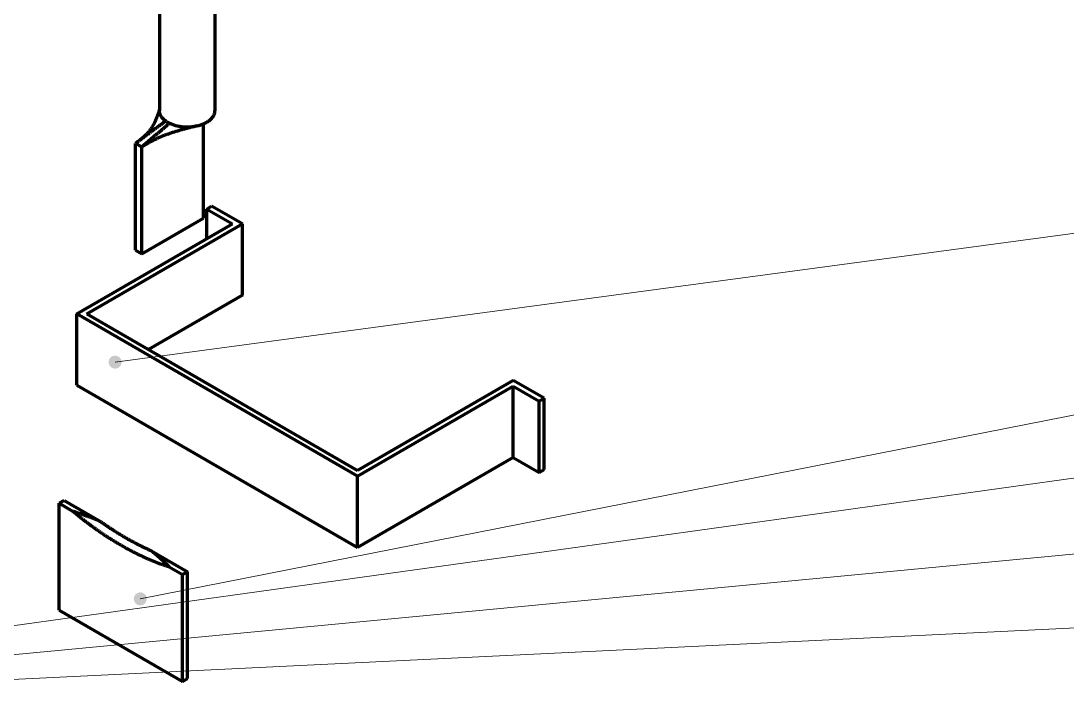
# Model space of a CAD drawing. Header units: millimetres. Extents: x 0 to 841, y 0 to 594.
# Drawn here: x 433.6 to 529.6, y 203.7 to 265.7 of the extents above; entities that cross this region are included whole.
import ezdxf

# ---------------------------------------------------------------- set-up
doc = ezdxf.new("R2010")
doc.units = ezdxf.units.MM
doc.layers.add('01-VISIBLE', color=7, linetype='CONTINUOUS', lineweight=70)
doc.layers.add('08-FINA', color=5, linetype='CONTINUOUS', lineweight=18)

msp = doc.modelspace()

# ---------------------------------------------------------------- hatches: boundary and pattern name
at = {"layer": '08-FINA'}
h = msp.add_hatch(color=7, dxfattribs=at)
h.dxf.hatch_style = 1
edge = h.paths.add_edge_path()
edge.add_arc((442.254, 234.442), 0.6, 0, 360)
h = msp.add_hatch(color=7, dxfattribs=at)
h.dxf.hatch_style = 1
edge = h.paths.add_edge_path()
edge.add_arc((444.56, 212.741), 0.6, 0, 360)

# ---------------------------------------------------------------- linework, layer by layer
at = {"layer": '01-VISIBLE'}
for p, q in [((446.32, 324.278), (446.32, 257.469)), ((451.4, 324.278), (451.4, 257.469)), ((450.345, 247.631), (450.345, 256.28)), ((444.122, 254.489), (444.688, 254.162)), ((444.122, 244.691), (444.122, 254.489)), ((444.688, 254.162), (445.357, 254.549)), ((444.688, 244.365), (444.688, 254.162)), ((450.653, 248.473), (451.105, 248.734)), ((453.934, 247.101), (451.105, 248.734)), ((444.688, 244.365), (450.345, 247.631)), ((450.653, 248.473), (453.029, 247.101)), ((450.653, 245.73), (450.653, 248.473)), ((438.745, 238.855), (453.029, 247.101)), ((439.65, 238.855), (453.934, 247.101)), ((453.934, 240.569), (453.934, 247.101)), ((444.122, 244.691), (444.688, 244.365)), ((453.934, 240.569), (445.307, 235.589)), ((438.745, 232.323), (438.745, 238.855)), ((464.484, 223.995), (438.745, 238.855)), ((439.65, 238.855), (464.484, 224.517)), ((438.745, 232.323), (464.484, 217.463)), ((478.767, 232.764), (464.484, 224.517)), ((464.484, 223.995), (478.767, 232.241)), ((481.596, 231.131), (478.767, 232.764)), ((478.767, 232.241), (481.143, 230.869)), ((478.767, 225.709), (478.767, 232.241)), ((481.143, 230.869), (481.596, 231.131)), ((481.143, 224.337), (481.143, 230.869)), ((481.596, 224.599), (481.596, 231.131)), ((478.767, 225.709), (464.484, 217.463)), ((478.767, 225.709), (481.143, 224.337)), ((481.143, 224.337), (481.596, 224.599)), ((464.484, 217.463), (464.484, 223.995)), ((437.129, 221.502), (437.581, 221.763)), ((437.581, 221.763), (440.907, 219.843)), ((437.129, 211.704), (437.129, 221.502)), ((437.129, 221.502), (438.359, 220.791)), ((445.569, 217.151), (448.895, 215.231)), ((447.212, 215.68), (448.442, 214.97)), ((448.442, 214.97), (448.895, 215.231)), ((448.442, 205.172), (448.442, 214.97)), ((448.895, 205.433), (448.895, 215.231)), ((437.129, 211.704), (448.442, 205.172)), ((448.442, 205.172), (448.895, 205.433))]:
    msp.add_line(p, q, dxfattribs=at)
for points in [[(446.32, 257.585), (446.297, 257.507), (446.274, 257.43), (446.251, 257.352), (446.226, 257.275), (446.201, 257.198), (446.175, 257.122), (446.148, 257.045), (446.12, 256.969), (446.091, 256.893), (446.062, 256.818), (446.031, 256.743), (445.999, 256.669), (445.967, 256.595), (445.933, 256.521), (445.898, 256.448), (445.862, 256.375), (445.825, 256.303), (445.786, 256.232), (445.747, 256.162), (445.706, 256.092), (445.664, 256.022), (445.62, 255.954), (445.576, 255.886), (445.53, 255.82), (445.483, 255.754), (445.435, 255.689), (445.385, 255.624), (445.335, 255.561), (445.283, 255.499), (445.23, 255.438), (445.176, 255.378), (445.12, 255.319), (445.064, 255.26), (445.007, 255.203), (444.948, 255.147), (444.889, 255.092), (444.829, 255.038), (444.768, 254.984), (444.706, 254.932), (444.643, 254.881), (444.58, 254.831), (444.516, 254.781), (444.451, 254.732)], [(446.894, 256.541), (446.829, 256.589), (446.765, 256.64), (446.705, 256.693), (446.646, 256.75), (446.591, 256.809), (446.54, 256.872), (446.493, 256.938), (446.45, 257.006), (446.412, 257.078), (446.38, 257.152), (446.354, 257.229), (446.335, 257.308), (446.324, 257.388), (446.32, 257.469)], [(450.656, 256.432), (450.727, 256.475), (450.797, 256.521), (450.865, 256.569), (450.931, 256.621), (450.995, 256.675), (451.056, 256.732), (451.113, 256.793), (451.167, 256.856), (451.217, 256.923), (451.262, 256.994), (451.302, 257.067), (451.336, 257.143), (451.363, 257.222), (451.383, 257.303), (451.396, 257.386), (451.4, 257.469)], [(446.894, 256.541), (446.828, 256.492), (446.762, 256.443), (446.696, 256.394), (446.63, 256.345), (446.564, 256.296), (446.498, 256.247), (446.432, 256.199), (446.366, 256.15), (446.3, 256.101), (446.234, 256.052), (446.168, 256.003), (446.102, 255.954), (446.036, 255.905), (445.969, 255.856), (445.903, 255.808), (445.837, 255.759), (445.771, 255.71), (445.705, 255.661), (445.639, 255.612), (445.573, 255.563), (445.507, 255.514), (445.441, 255.466), (445.375, 255.417), (445.309, 255.368), (445.243, 255.319), (445.177, 255.27), (445.111, 255.221), (445.045, 255.172), (444.979, 255.123), (444.913, 255.075), (444.847, 255.026), (444.781, 254.977), (444.715, 254.928), (444.649, 254.879), (444.583, 254.83), (444.517, 254.781), (444.451, 254.732)], [(447.251, 256.334), (447.189, 256.281), (447.126, 256.228), (447.064, 256.175), (447.001, 256.122), (446.939, 256.069), (446.876, 256.016), (446.814, 255.964), (446.751, 255.911), (446.689, 255.858), (446.626, 255.805), (446.563, 255.752), (446.501, 255.699), (446.438, 255.646), (446.376, 255.593), (446.313, 255.54), (446.251, 255.487), (446.188, 255.434), (446.126, 255.381), (446.063, 255.328), (446.001, 255.275), (445.938, 255.222), (445.876, 255.169), (445.813, 255.116), (445.751, 255.063), (445.688, 255.01), (445.626, 254.957), (445.563, 254.904), (445.501, 254.851), (445.438, 254.798), (445.376, 254.745), (445.313, 254.692), (445.25, 254.639), (445.188, 254.586), (445.125, 254.533), (445.063, 254.48), (445, 254.427), (444.938, 254.374), (444.875, 254.321), (444.813, 254.268), (444.75, 254.215), (444.688, 254.162)], [(446.894, 256.541), (446.951, 256.502), (447.009, 256.465), (447.068, 256.43), (447.128, 256.396), (447.189, 256.365), (447.251, 256.334)], [(447.251, 256.334), (447.324, 256.301), (447.399, 256.27), (447.473, 256.24), (447.549, 256.213), (447.625, 256.188), (447.702, 256.164), (447.78, 256.142), (447.857, 256.122), (447.936, 256.103), (448.014, 256.086), (448.093, 256.071), (448.173, 256.058), (448.252, 256.045), (448.332, 256.035), (448.412, 256.026), (448.492, 256.018), (448.572, 256.012), (448.652, 256.008), (448.733, 256.005), (448.813, 256.003), (448.893, 256.003), (448.974, 256.004), (449.054, 256.007), (449.135, 256.011), (449.215, 256.017), (449.295, 256.024), (449.375, 256.033), (449.455, 256.044), (449.534, 256.055), (449.613, 256.069), (449.692, 256.084), (449.771, 256.1), (449.849, 256.119)], [(449.849, 256.119), (449.933, 256.14), (450.017, 256.164), (450.1, 256.19), (450.182, 256.217), (450.264, 256.247), (450.344, 256.279), (450.424, 256.314), (450.502, 256.351), (450.58, 256.39), (450.656, 256.432)], [(449.849, 256.119), (449.771, 256.099), (449.692, 256.08), (449.614, 256.061), (449.535, 256.041), (449.457, 256.021), (449.378, 256.002), (449.3, 255.982), (449.221, 255.962), (449.143, 255.941), (449.065, 255.921), (448.986, 255.901), (448.908, 255.88), (448.83, 255.859), (448.752, 255.838), (448.674, 255.817), (448.596, 255.796), (448.518, 255.774), (448.44, 255.752), (448.362, 255.73), (448.284, 255.708), (448.206, 255.686), (448.128, 255.663), (448.051, 255.64), (447.973, 255.617), (447.896, 255.594), (447.818, 255.57), (447.741, 255.546), (447.664, 255.522), (447.587, 255.498), (447.51, 255.473), (447.433, 255.448), (447.356, 255.422), (447.279, 255.396), (447.203, 255.37), (447.126, 255.343), (447.05, 255.316), (446.974, 255.289), (446.898, 255.261), (446.822, 255.232), (446.747, 255.204), (446.671, 255.174), (446.596, 255.144), (446.521, 255.114), (446.446, 255.083), (446.372, 255.052), (446.297, 255.02), (446.223, 254.987), (446.149, 254.954), (446.076, 254.921), (446.003, 254.886), (445.93, 254.851), (445.857, 254.816), (445.784, 254.78), (445.712, 254.743), (445.641, 254.706), (445.569, 254.667), (445.498, 254.629), (445.428, 254.589), (445.357, 254.549)], [(444.451, 254.732), (444.396, 254.692), (444.341, 254.651), (444.286, 254.611), (444.232, 254.57), (444.177, 254.53), (444.122, 254.489)], [(438.359, 220.791), (438.421, 220.74), (438.483, 220.688), (438.544, 220.636), (438.606, 220.585), (438.668, 220.534), (438.73, 220.483), (438.792, 220.432), (438.855, 220.382), (438.917, 220.331), (438.98, 220.281), (439.043, 220.231), (439.106, 220.181), (439.169, 220.131), (439.232, 220.081), (439.295, 220.031), (439.358, 219.982), (439.422, 219.933), (439.486, 219.884), (439.549, 219.835), (439.613, 219.786), (439.677, 219.737), (439.741, 219.689), (439.806, 219.641), (439.87, 219.592), (439.934, 219.545), (439.999, 219.497), (440.064, 219.449), (440.129, 219.402), (440.194, 219.354), (440.259, 219.307), (440.324, 219.26), (440.389, 219.214), (440.455, 219.167), (440.52, 219.12), (440.586, 219.074), (440.652, 219.028), (440.718, 218.982), (440.784, 218.936), (440.85, 218.891), (440.916, 218.845), (440.983, 218.8), (441.049, 218.755), (441.116, 218.71), (441.183, 218.665), (441.249, 218.621), (441.316, 218.576), (441.384, 218.532), (441.451, 218.488), (441.518, 218.444), (441.586, 218.401), (441.653, 218.357), (441.721, 218.314), (441.789, 218.271), (441.857, 218.228), (441.925, 218.185), (441.993, 218.143), (442.061, 218.101), (442.13, 218.058), (442.198, 218.016), (442.267, 217.975), (442.336, 217.933), (442.405, 217.892), (442.474, 217.851), (442.543, 217.81), (442.612, 217.769), (442.681, 217.728), (442.751, 217.688), (442.82, 217.648), (442.89, 217.608), (442.96, 217.568), (443.03, 217.528), (443.1, 217.489), (443.17, 217.45), (443.24, 217.411), (443.311, 217.372), (443.381, 217.334), (443.452, 217.295), (443.523, 217.257), (443.594, 217.219), (443.665, 217.182), (443.736, 217.144), (443.807, 217.107), (443.878, 217.07), (443.95, 217.033), (444.021, 216.997), (444.093, 216.961), (444.165, 216.925), (444.237, 216.889), (444.309, 216.853), (444.381, 216.818), (444.453, 216.783), (444.526, 216.748), (444.598, 216.713), (444.671, 216.679), (444.744, 216.645), (444.817, 216.611), (444.89, 216.578), (444.963, 216.544), (445.036, 216.511), (445.109, 216.478), (445.183, 216.446), (445.257, 216.414), (445.33, 216.382), (445.404, 216.35), (445.478, 216.319), (445.552, 216.287), (445.626, 216.257), (445.701, 216.226), (445.775, 216.196), (445.85, 216.166), (445.924, 216.136), (445.999, 216.107), (446.074, 216.078), (446.149, 216.049), (446.224, 216.02), (446.299, 215.992), (446.375, 215.964), (446.45, 215.937), (446.526, 215.91), (446.602, 215.883), (446.678, 215.856), (446.754, 215.83), (446.83, 215.804), (446.906, 215.779), (446.982, 215.754), (447.059, 215.729), (447.135, 215.704), (447.212, 215.68)], [(438.359, 220.791), (438.438, 220.766), (438.516, 220.741), (438.595, 220.715), (438.673, 220.689), (438.751, 220.663), (438.829, 220.637), (438.907, 220.61), (438.985, 220.584), (439.063, 220.557), (439.141, 220.53), (439.219, 220.502), (439.296, 220.475), (439.374, 220.447), (439.451, 220.419), (439.529, 220.391), (439.606, 220.362), (439.683, 220.333), (439.76, 220.304), (439.837, 220.275), (439.914, 220.246), (439.991, 220.216), (440.068, 220.186), (440.145, 220.156), (440.222, 220.126), (440.298, 220.096), (440.375, 220.065), (440.451, 220.034), (440.527, 220.003), (440.603, 219.971), (440.679, 219.939), (440.755, 219.908), (440.831, 219.875), (440.907, 219.843)], [(440.907, 219.843), (440.972, 219.796), (441.038, 219.749), (441.104, 219.703), (441.17, 219.657), (441.236, 219.611), (441.302, 219.565), (441.368, 219.519), (441.434, 219.473), (441.501, 219.428), (441.567, 219.383), (441.634, 219.338), (441.701, 219.293), (441.768, 219.248), (441.835, 219.204), (441.902, 219.159), (441.97, 219.115), (442.037, 219.071), (442.105, 219.028), (442.172, 218.984), (442.24, 218.941), (442.308, 218.898), (442.376, 218.855), (442.444, 218.812), (442.513, 218.77), (442.581, 218.727), (442.65, 218.685), (442.719, 218.643), (442.787, 218.601), (442.856, 218.56), (442.926, 218.519), (442.995, 218.478), (443.064, 218.437), (443.134, 218.396), (443.203, 218.355), (443.273, 218.315), (443.343, 218.275), (443.413, 218.235), (443.483, 218.196), (443.553, 218.156), (443.623, 218.117), (443.694, 218.078), (443.764, 218.04), (443.835, 218.001), (443.906, 217.963), (443.977, 217.925), (444.048, 217.887), (444.119, 217.85), (444.19, 217.812), (444.262, 217.775), (444.333, 217.738), (444.405, 217.702), (444.477, 217.665), (444.549, 217.629), (444.621, 217.593), (444.693, 217.558), (444.766, 217.522), (444.838, 217.487), (444.911, 217.453), (444.983, 217.418), (445.056, 217.384), (445.129, 217.35), (445.202, 217.316), (445.275, 217.282), (445.349, 217.249), (445.422, 217.216), (445.496, 217.184), (445.569, 217.151)], [(445.569, 217.151), (445.634, 217.101), (445.698, 217.05), (445.762, 216.999), (445.826, 216.948), (445.889, 216.897), (445.952, 216.845), (446.015, 216.793), (446.078, 216.74), (446.14, 216.687), (446.202, 216.634), (446.264, 216.581), (446.326, 216.527), (446.387, 216.473), (446.448, 216.418), (446.509, 216.364), (446.569, 216.309), (446.629, 216.253), (446.689, 216.197), (446.748, 216.141), (446.807, 216.085), (446.866, 216.028), (446.925, 215.971), (446.983, 215.914), (447.041, 215.856), (447.098, 215.798), (447.155, 215.739), (447.212, 215.68)]]:
    msp.add_lwpolyline(points, dxfattribs=at)
at = {"layer": '08-FINA'}
for p, q in [((616.54, 257.862), (442.254, 234.442)), ((616.585, 246.593), (444.56, 212.741)), ((616.543, 235.842), (390.106, 204.33)), ((616.52, 225.037), (399.207, 204.438)), ((616.505, 214.244), (384.728, 203.01))]:
    msp.add_line(p, q, dxfattribs=at)

doc.saveas('drawing.dxf')
